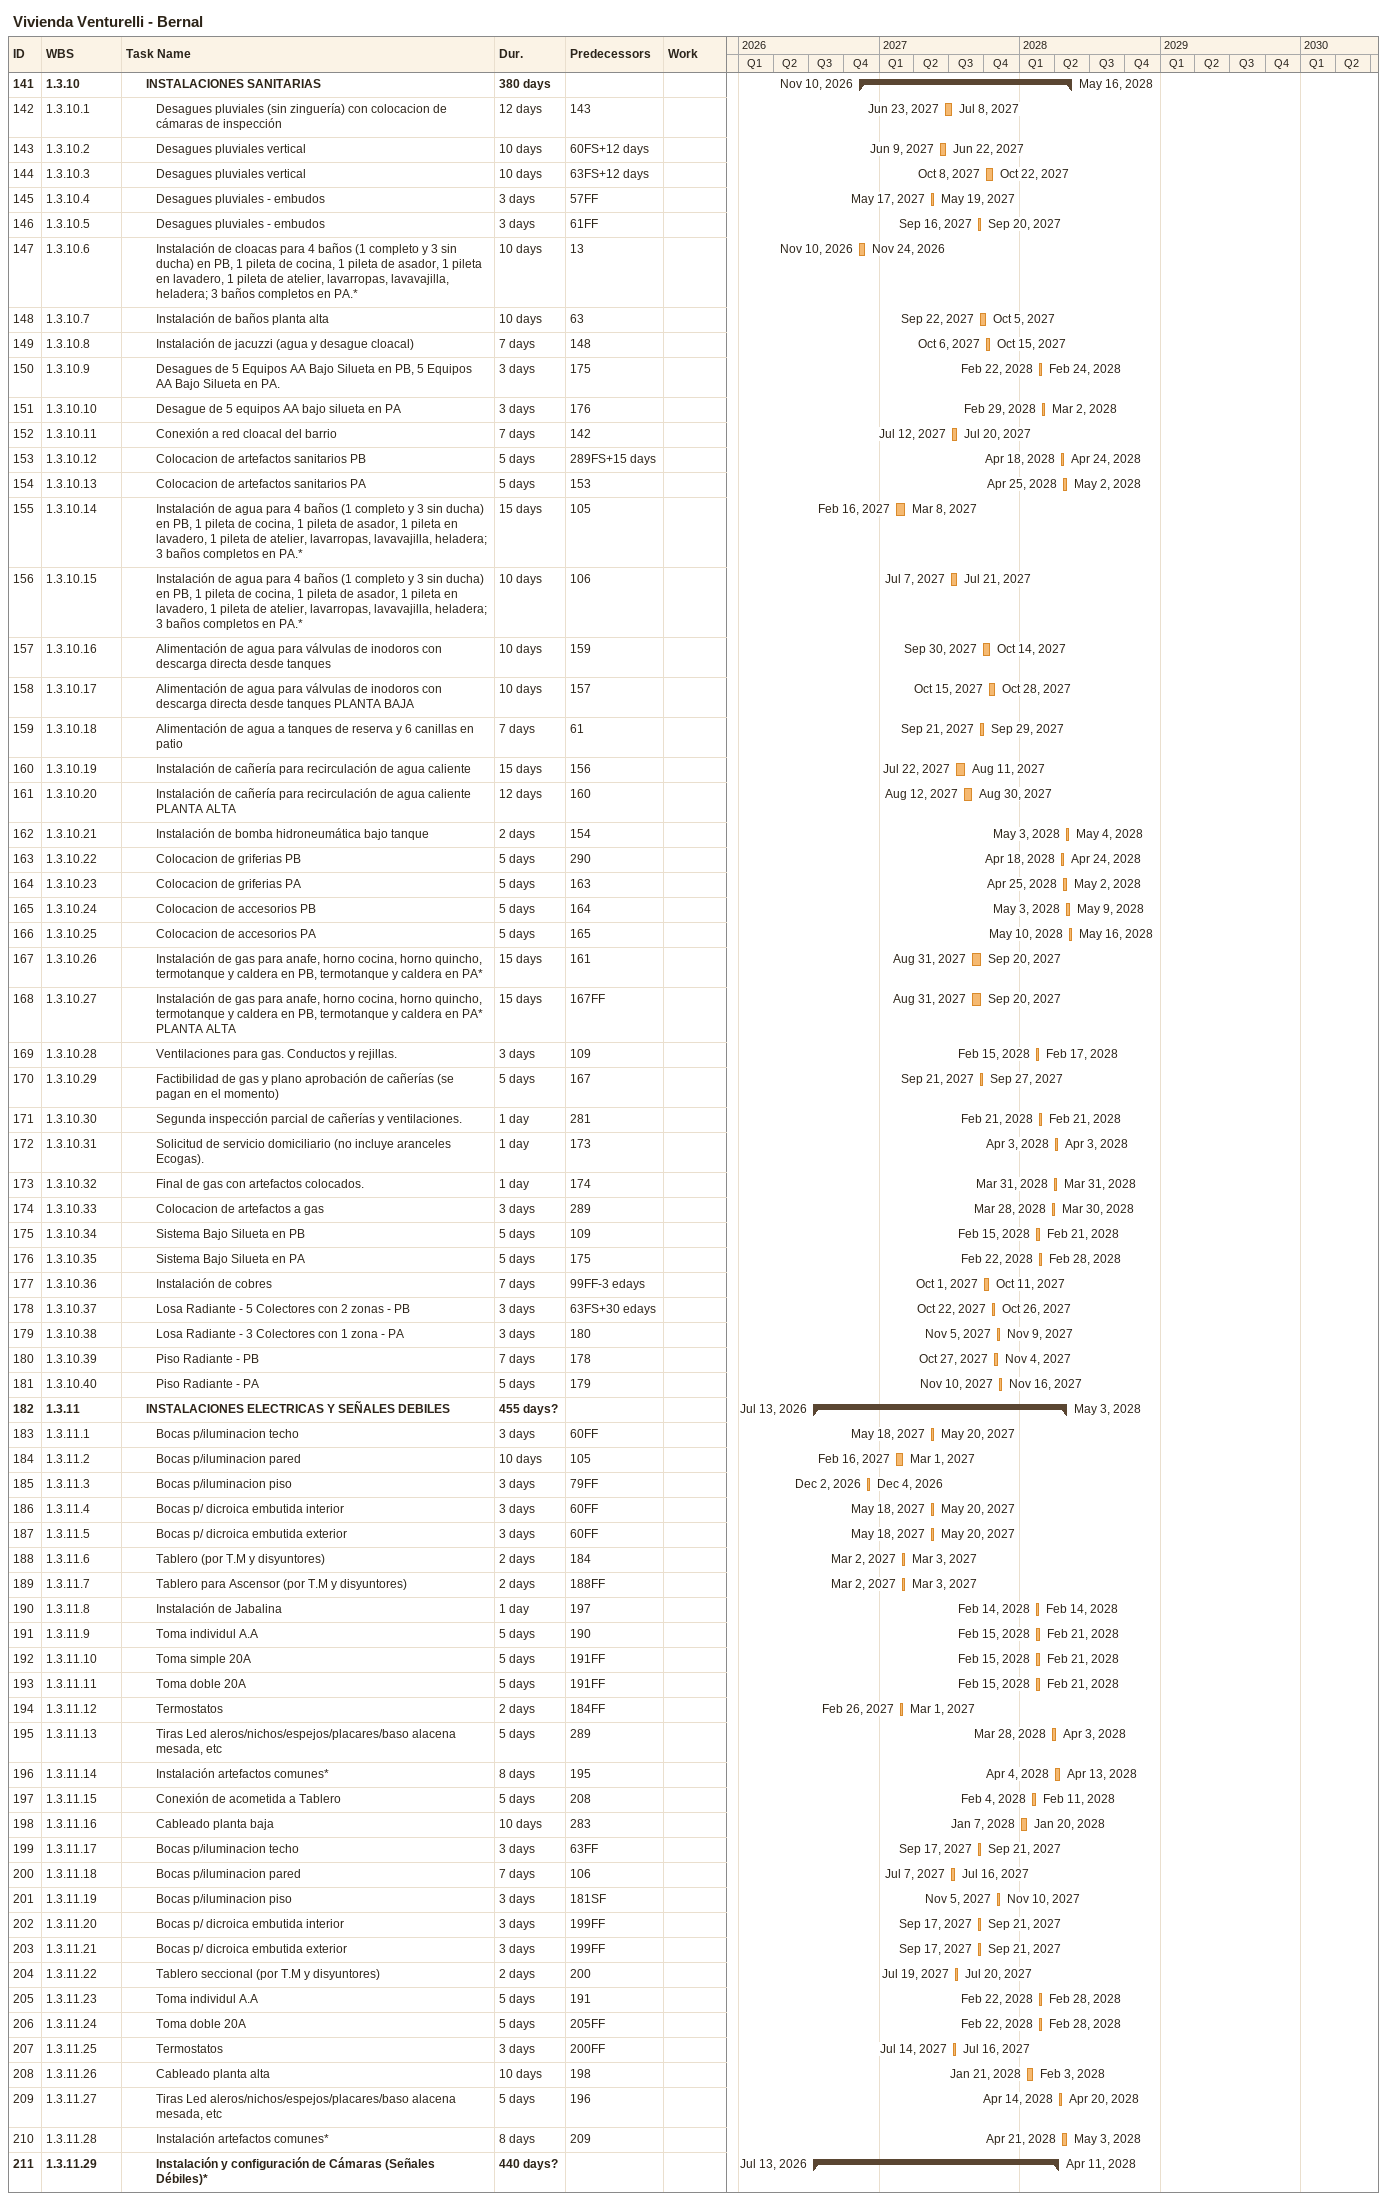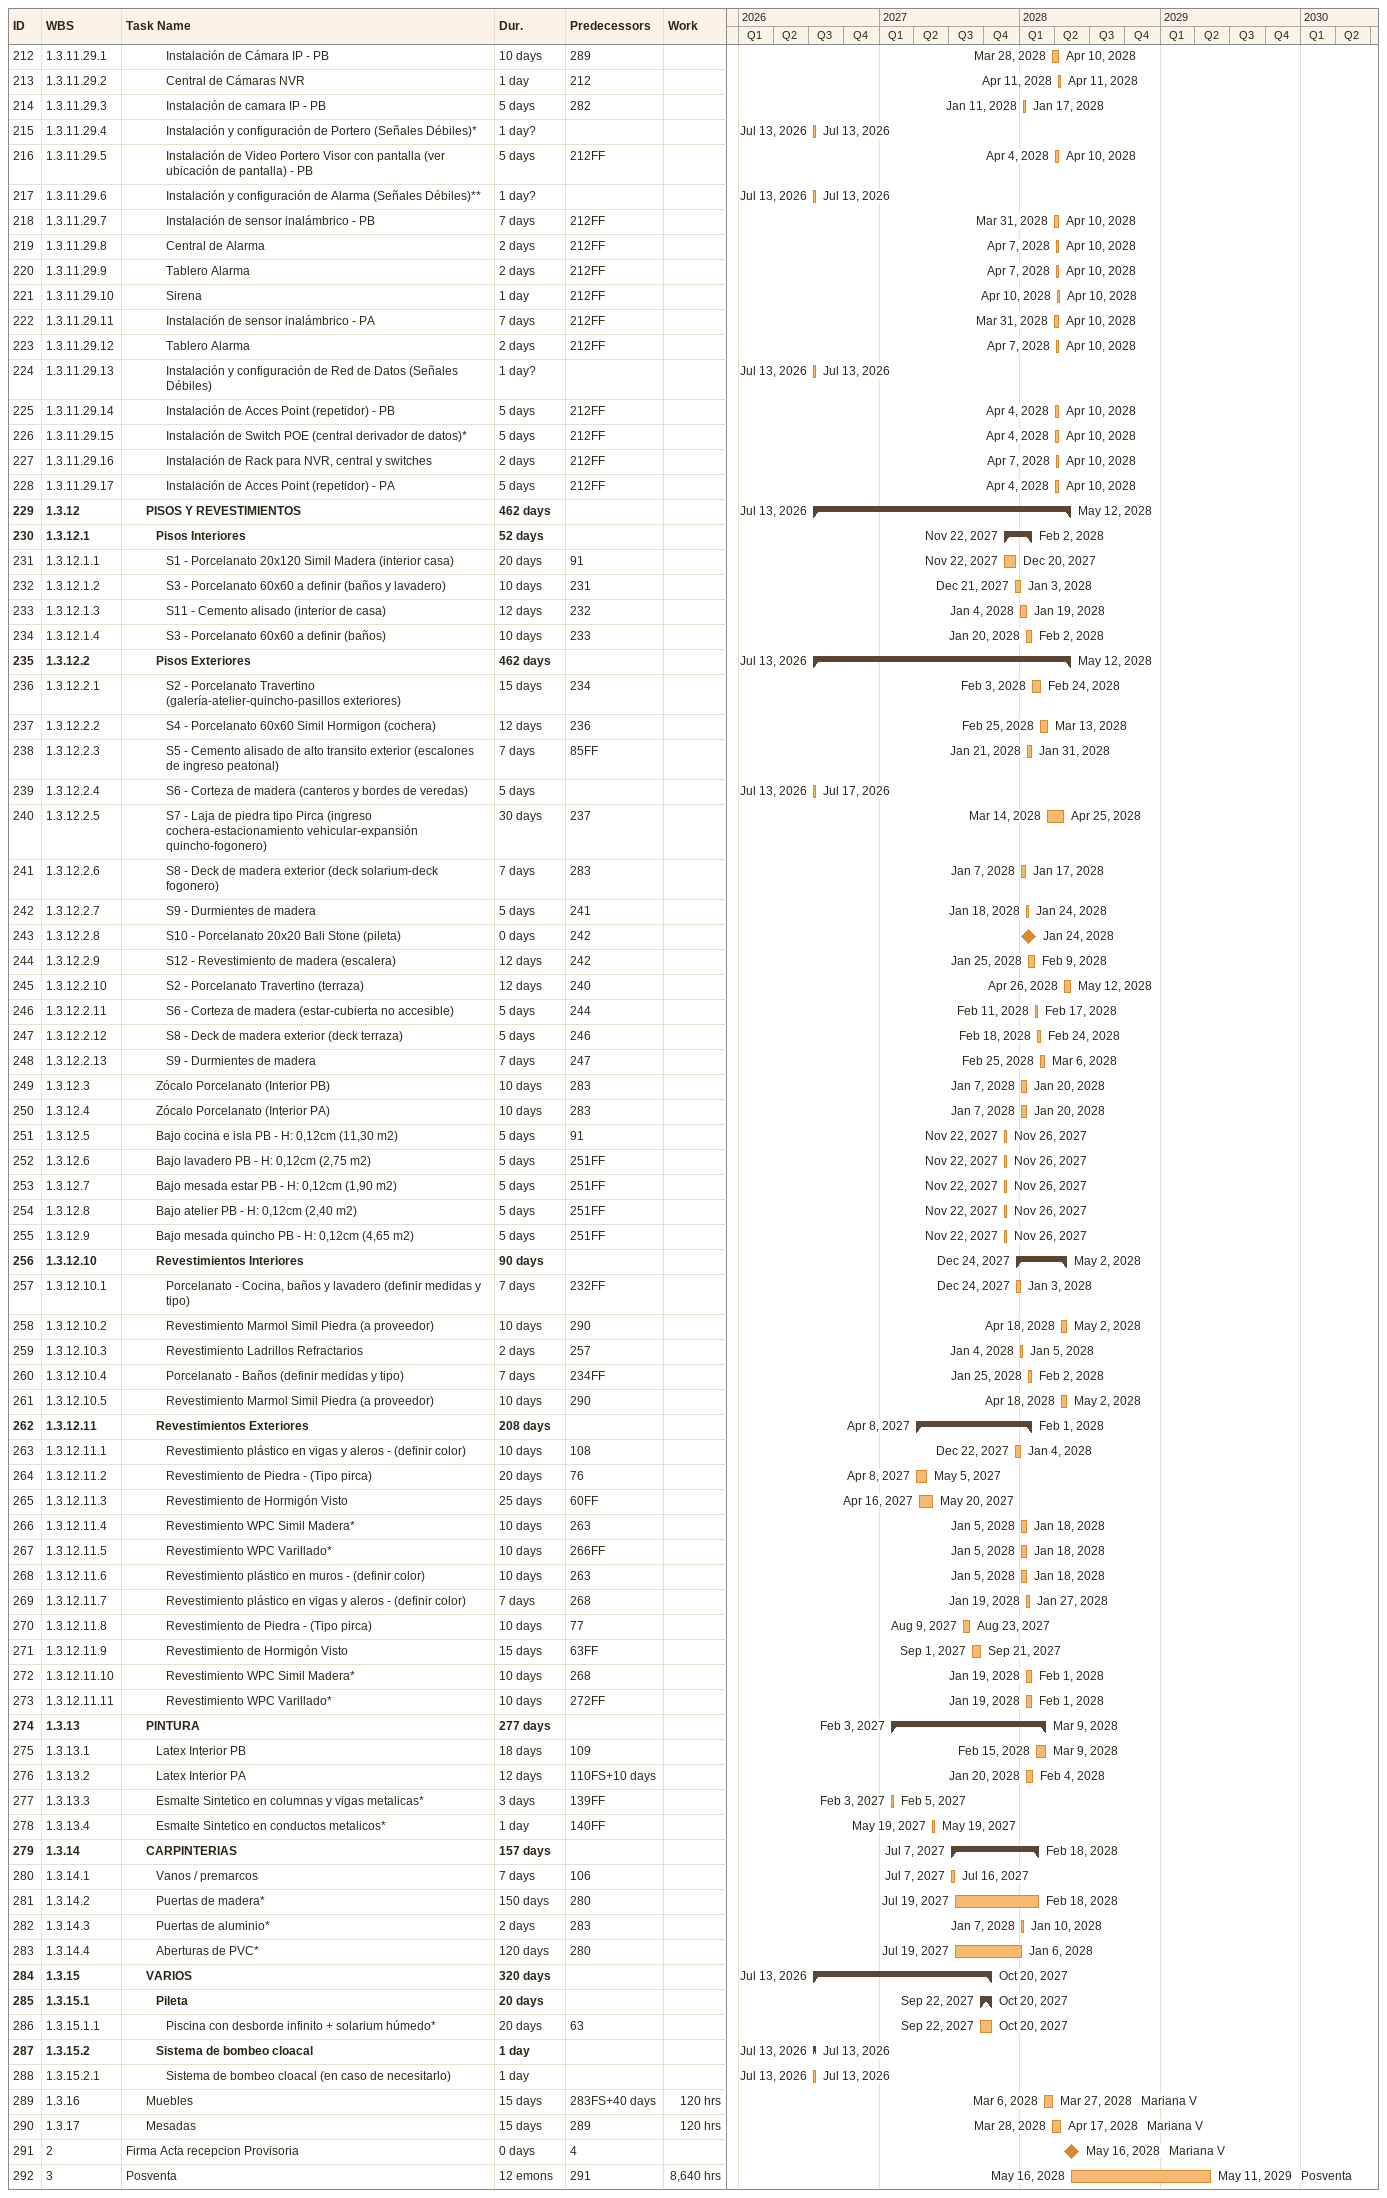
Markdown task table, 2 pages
Vivienda Venturelli - Bernal

| ID | WBS | Task | Duration | Start | Finish | Predecessors | Resources | Work (h) |
|---|---|---|---|---|---|---|---|---|
| 141 | 1.3.10 | **INSTALACIONES SANITARIAS** | 380d | 2026-11-10 | 2028-05-16 |  |  |  |
| 142 | 1.3.10.1 | Desagues pluviales (sin zinguería) con colocacion de cámaras de inspección | 12d | 2027-06-23 | 2027-07-08 | 143 |  |  |
| 143 | 1.3.10.2 | Desagues pluviales vertical | 10d | 2027-06-09 | 2027-06-22 | 60FS+12d |  |  |
| 144 | 1.3.10.3 | Desagues pluviales vertical | 10d | 2027-10-08 | 2027-10-22 | 63FS+12d |  |  |
| 145 | 1.3.10.4 | Desagues pluviales - embudos | 3d | 2027-05-17 | 2027-05-19 | 57FF |  |  |
| 146 | 1.3.10.5 | Desagues pluviales - embudos | 3d | 2027-09-16 | 2027-09-20 | 61FF |  |  |
| 147 | 1.3.10.6 | Instalación de cloacas para 4 baños (1 completo y 3 sin ducha) en PB, 1 pileta de cocina, 1 pileta de asador, 1 pileta en lavadero, 1 pileta de atelier, lavarropas, lavavajilla, heladera; 3 baños completos en PA.* | 10d | 2026-11-10 | 2026-11-24 | 13 |  |  |
| 148 | 1.3.10.7 | Instalación de baños planta alta | 10d | 2027-09-22 | 2027-10-05 | 63 |  |  |
| 149 | 1.3.10.8 | Instalación de jacuzzi (agua y desague cloacal) | 7d | 2027-10-06 | 2027-10-15 | 148 |  |  |
| 150 | 1.3.10.9 | Desagues de 5 Equipos AA Bajo Silueta en PB, 5 Equipos AA Bajo Silueta en PA. | 3d | 2028-02-22 | 2028-02-24 | 175 |  |  |
| 151 | 1.3.10.10 | Desague de 5 equipos AA bajo silueta en PA | 3d | 2028-02-29 | 2028-03-02 | 176 |  |  |
| 152 | 1.3.10.11 | Conexión a red cloacal del barrio | 7d | 2027-07-12 | 2027-07-20 | 142 |  |  |
| 153 | 1.3.10.12 | Colocacion de artefactos sanitarios PB | 5d | 2028-04-18 | 2028-04-24 | 289FS+15d |  |  |
| 154 | 1.3.10.13 | Colocacion de artefactos sanitarios PA | 5d | 2028-04-25 | 2028-05-02 | 153 |  |  |
| 155 | 1.3.10.14 | Instalación de agua para 4 baños (1 completo y 3 sin ducha) en PB, 1 pileta de cocina, 1 pileta de asador, 1 pileta en lavadero, 1 pileta de atelier, lavarropas, lavavajilla, heladera; 3 baños completos en PA.* | 15d | 2027-02-16 | 2027-03-08 | 105 |  |  |
| 156 | 1.3.10.15 | Instalación de agua para 4 baños (1 completo y 3 sin ducha) en PB, 1 pileta de cocina, 1 pileta de asador, 1 pileta en lavadero, 1 pileta de atelier, lavarropas, lavavajilla, heladera; 3 baños completos en PA.* | 10d | 2027-07-07 | 2027-07-21 | 106 |  |  |
| 157 | 1.3.10.16 | Alimentación de agua para válvulas de inodoros con descarga directa desde tanques | 10d | 2027-09-30 | 2027-10-14 | 159 |  |  |
| 158 | 1.3.10.17 | Alimentación de agua para válvulas de inodoros con descarga directa desde tanques PLANTA BAJA | 10d | 2027-10-15 | 2027-10-28 | 157 |  |  |
| 159 | 1.3.10.18 | Alimentación de agua a tanques de reserva y 6 canillas en patio | 7d | 2027-09-21 | 2027-09-29 | 61 |  |  |
| 160 | 1.3.10.19 | Instalación de cañería para recirculación de agua caliente | 15d | 2027-07-22 | 2027-08-11 | 156 |  |  |
| 161 | 1.3.10.20 | Instalación de cañería para recirculación de agua caliente PLANTA ALTA | 12d | 2027-08-12 | 2027-08-30 | 160 |  |  |
| 162 | 1.3.10.21 | Instalación de bomba hidroneumática bajo tanque | 2d | 2028-05-03 | 2028-05-04 | 154 |  |  |
| 163 | 1.3.10.22 | Colocacion de griferias PB | 5d | 2028-04-18 | 2028-04-24 | 290 |  |  |
| 164 | 1.3.10.23 | Colocacion de griferias PA | 5d | 2028-04-25 | 2028-05-02 | 163 |  |  |
| 165 | 1.3.10.24 | Colocacion de accesorios PB | 5d | 2028-05-03 | 2028-05-09 | 164 |  |  |
| 166 | 1.3.10.25 | Colocacion de accesorios PA | 5d | 2028-05-10 | 2028-05-16 | 165 |  |  |
| 167 | 1.3.10.26 | Instalación de gas para anafe, horno cocina, horno quincho, termotanque y caldera en PB, termotanque y caldera en PA* | 15d | 2027-08-31 | 2027-09-20 | 161 |  |  |
| 168 | 1.3.10.27 | Instalación de gas para anafe, horno cocina, horno quincho, termotanque y caldera en PB, termotanque y caldera en PA* PLANTA ALTA | 15d | 2027-08-31 | 2027-09-20 | 167FF |  |  |
| 169 | 1.3.10.28 | Ventilaciones para gas. Conductos y rejillas. | 3d | 2028-02-15 | 2028-02-17 | 109 |  |  |
| 170 | 1.3.10.29 | Factibilidad de gas y plano aprobación de cañerías (se pagan en el momento) | 5d | 2027-09-21 | 2027-09-27 | 167 |  |  |
| 171 | 1.3.10.30 | Segunda inspección parcial de cañerías y ventilaciones. | 1d | 2028-02-21 | 2028-02-21 | 281 |  |  |
| 172 | 1.3.10.31 | Solicitud de servicio domiciliario (no incluye aranceles Ecogas). | 1d | 2028-04-03 | 2028-04-03 | 173 |  |  |
| 173 | 1.3.10.32 | Final de gas con artefactos colocados. | 1d | 2028-03-31 | 2028-03-31 | 174 |  |  |
| 174 | 1.3.10.33 | Colocacion de artefactos a gas | 3d | 2028-03-28 | 2028-03-30 | 289 |  |  |
| 175 | 1.3.10.34 | Sistema Bajo Silueta en PB | 5d | 2028-02-15 | 2028-02-21 | 109 |  |  |
| 176 | 1.3.10.35 | Sistema Bajo Silueta en PA | 5d | 2028-02-22 | 2028-02-28 | 175 |  |  |
| 177 | 1.3.10.36 | Instalación de cobres | 7d | 2027-10-01 | 2027-10-11 | 99FF-3ed |  |  |
| 178 | 1.3.10.37 | Losa Radiante - 5 Colectores con 2 zonas - PB | 3d | 2027-10-22 | 2027-10-26 | 63FS+30ed |  |  |
| 179 | 1.3.10.38 | Losa Radiante - 3 Colectores con 1 zona - PA | 3d | 2027-11-05 | 2027-11-09 | 180 |  |  |
| 180 | 1.3.10.39 | Piso Radiante - PB | 7d | 2027-10-27 | 2027-11-04 | 178 |  |  |
| 181 | 1.3.10.40 | Piso Radiante - PA | 5d | 2027-11-10 | 2027-11-16 | 179 |  |  |
| 182 | 1.3.11 | **INSTALACIONES ELECTRICAS Y SEÑALES DEBILES** | 455d? | 2026-07-13 | 2028-05-03 |  |  |  |
| 183 | 1.3.11.1 | Bocas p/iluminacion techo | 3d | 2027-05-18 | 2027-05-20 | 60FF |  |  |
| 184 | 1.3.11.2 | Bocas p/iluminacion pared | 10d | 2027-02-16 | 2027-03-01 | 105 |  |  |
| 185 | 1.3.11.3 | Bocas p/iluminacion piso | 3d | 2026-12-02 | 2026-12-04 | 79FF |  |  |
| 186 | 1.3.11.4 | Bocas p/ dicroica embutida interior | 3d | 2027-05-18 | 2027-05-20 | 60FF |  |  |
| 187 | 1.3.11.5 | Bocas p/ dicroica embutida exterior | 3d | 2027-05-18 | 2027-05-20 | 60FF |  |  |
| 188 | 1.3.11.6 | Tablero (por T.M y disyuntores) | 2d | 2027-03-02 | 2027-03-03 | 184 |  |  |
| 189 | 1.3.11.7 | Tablero para Ascensor (por T.M y disyuntores) | 2d | 2027-03-02 | 2027-03-03 | 188FF |  |  |
| 190 | 1.3.11.8 | Instalación de Jabalina | 1d | 2028-02-14 | 2028-02-14 | 197 |  |  |
| 191 | 1.3.11.9 | Toma individul A.A | 5d | 2028-02-15 | 2028-02-21 | 190 |  |  |
| 192 | 1.3.11.10 | Toma simple 20A | 5d | 2028-02-15 | 2028-02-21 | 191FF |  |  |
| 193 | 1.3.11.11 | Toma doble 20A | 5d | 2028-02-15 | 2028-02-21 | 191FF |  |  |
| 194 | 1.3.11.12 | Termostatos | 2d | 2027-02-26 | 2027-03-01 | 184FF |  |  |
| 195 | 1.3.11.13 | Tiras Led aleros/nichos/espejos/placares/baso alacena mesada, etc | 5d | 2028-03-28 | 2028-04-03 | 289 |  |  |
| 196 | 1.3.11.14 | Instalación artefactos comunes* | 8d | 2028-04-04 | 2028-04-13 | 195 |  |  |
| 197 | 1.3.11.15 | Conexión de acometida a Tablero | 5d | 2028-02-04 | 2028-02-11 | 208 |  |  |
| 198 | 1.3.11.16 | Cableado planta baja | 10d | 2028-01-07 | 2028-01-20 | 283 |  |  |
| 199 | 1.3.11.17 | Bocas p/iluminacion techo | 3d | 2027-09-17 | 2027-09-21 | 63FF |  |  |
| 200 | 1.3.11.18 | Bocas p/iluminacion pared | 7d | 2027-07-07 | 2027-07-16 | 106 |  |  |
| 201 | 1.3.11.19 | Bocas p/iluminacion piso | 3d | 2027-11-05 | 2027-11-10 | 181SF |  |  |
| 202 | 1.3.11.20 | Bocas p/ dicroica embutida interior | 3d | 2027-09-17 | 2027-09-21 | 199FF |  |  |
| 203 | 1.3.11.21 | Bocas p/ dicroica embutida exterior | 3d | 2027-09-17 | 2027-09-21 | 199FF |  |  |
| 204 | 1.3.11.22 | Tablero seccional (por T.M y disyuntores) | 2d | 2027-07-19 | 2027-07-20 | 200 |  |  |
| 205 | 1.3.11.23 | Toma individul A.A | 5d | 2028-02-22 | 2028-02-28 | 191 |  |  |
| 206 | 1.3.11.24 | Toma doble 20A | 5d | 2028-02-22 | 2028-02-28 | 205FF |  |  |
| 207 | 1.3.11.25 | Termostatos | 3d | 2027-07-14 | 2027-07-16 | 200FF |  |  |
| 208 | 1.3.11.26 | Cableado planta alta | 10d | 2028-01-21 | 2028-02-03 | 198 |  |  |
| 209 | 1.3.11.27 | Tiras Led aleros/nichos/espejos/placares/baso alacena mesada, etc | 5d | 2028-04-14 | 2028-04-20 | 196 |  |  |
| 210 | 1.3.11.28 | Instalación artefactos comunes* | 8d | 2028-04-21 | 2028-05-03 | 209 |  |  |
| 211 | 1.3.11.29 | **Instalación y configuración de Cámaras (Señales Débiles)*** | 440d? | 2026-07-13 | 2028-04-11 |  |  |  |
| 212 | 1.3.11.29.1 | Instalación de Cámara IP - PB | 10d | 2028-03-28 | 2028-04-10 | 289 |  |  |
| 213 | 1.3.11.29.2 | Central de Cámaras NVR | 1d | 2028-04-11 | 2028-04-11 | 212 |  |  |
| 214 | 1.3.11.29.3 | Instalación de camara IP - PB | 5d | 2028-01-11 | 2028-01-17 | 282 |  |  |
| 215 | 1.3.11.29.4 | Instalación y configuración de Portero (Señales Débiles)* | 1d? | 2026-07-13 | 2026-07-13 |  |  |  |
| 216 | 1.3.11.29.5 | Instalación de Video Portero Visor con pantalla (ver ubicación de pantalla) - PB | 5d | 2028-04-04 | 2028-04-10 | 212FF |  |  |
| 217 | 1.3.11.29.6 | Instalación y configuración de Alarma (Señales Débiles)** | 1d? | 2026-07-13 | 2026-07-13 |  |  |  |
| 218 | 1.3.11.29.7 | Instalación de sensor inalámbrico - PB | 7d | 2028-03-31 | 2028-04-10 | 212FF |  |  |
| 219 | 1.3.11.29.8 | Central de Alarma | 2d | 2028-04-07 | 2028-04-10 | 212FF |  |  |
| 220 | 1.3.11.29.9 | Tablero Alarma | 2d | 2028-04-07 | 2028-04-10 | 212FF |  |  |
| 221 | 1.3.11.29.10 | Sirena | 1d | 2028-04-10 | 2028-04-10 | 212FF |  |  |
| 222 | 1.3.11.29.11 | Instalación de sensor inalámbrico - PA | 7d | 2028-03-31 | 2028-04-10 | 212FF |  |  |
| 223 | 1.3.11.29.12 | Tablero Alarma | 2d | 2028-04-07 | 2028-04-10 | 212FF |  |  |
| 224 | 1.3.11.29.13 | Instalación y configuración de Red de Datos (Señales Débiles) | 1d? | 2026-07-13 | 2026-07-13 |  |  |  |
| 225 | 1.3.11.29.14 | Instalación de Acces Point (repetidor) - PB | 5d | 2028-04-04 | 2028-04-10 | 212FF |  |  |
| 226 | 1.3.11.29.15 | Instalación de Switch POE (central derivador de datos)* | 5d | 2028-04-04 | 2028-04-10 | 212FF |  |  |
| 227 | 1.3.11.29.16 | Instalación de Rack para NVR, central y switches | 2d | 2028-04-07 | 2028-04-10 | 212FF |  |  |
| 228 | 1.3.11.29.17 | Instalación de Acces Point (repetidor) - PA | 5d | 2028-04-04 | 2028-04-10 | 212FF |  |  |
| 229 | 1.3.12 | **PISOS Y REVESTIMIENTOS** | 462d | 2026-07-13 | 2028-05-12 |  |  |  |
| 230 | 1.3.12.1 | **Pisos Interiores** | 52d | 2027-11-22 | 2028-02-02 |  |  |  |
| 231 | 1.3.12.1.1 | S1 - Porcelanato 20x120 Simil Madera (interior casa) | 20d | 2027-11-22 | 2027-12-20 | 91 |  |  |
| 232 | 1.3.12.1.2 | S3 - Porcelanato 60x60 a definir (baños y lavadero) | 10d | 2027-12-21 | 2028-01-03 | 231 |  |  |
| 233 | 1.3.12.1.3 | S11 - Cemento alisado (interior de casa) | 12d | 2028-01-04 | 2028-01-19 | 232 |  |  |
| 234 | 1.3.12.1.4 | S3 - Porcelanato 60x60 a definir (baños) | 10d | 2028-01-20 | 2028-02-02 | 233 |  |  |
| 235 | 1.3.12.2 | **Pisos Exteriores** | 462d | 2026-07-13 | 2028-05-12 |  |  |  |
| 236 | 1.3.12.2.1 | S2 - Porcelanato Travertino (galería-atelier-quincho-pasillos exteriores) | 15d | 2028-02-03 | 2028-02-24 | 234 |  |  |
| 237 | 1.3.12.2.2 | S4 - Porcelanato 60x60 Simil Hormigon (cochera) | 12d | 2028-02-25 | 2028-03-13 | 236 |  |  |
| 238 | 1.3.12.2.3 | S5 - Cemento alisado de alto transito exterior (escalones de ingreso peatonal) | 7d | 2028-01-21 | 2028-01-31 | 85FF |  |  |
| 239 | 1.3.12.2.4 | S6 - Corteza de madera (canteros y bordes de veredas) | 5d | 2026-07-13 | 2026-07-17 |  |  |  |
| 240 | 1.3.12.2.5 | S7 - Laja de piedra tipo Pirca (ingreso cochera-estacionamiento vehicular-expansión quincho-fogonero) | 30d | 2028-03-14 | 2028-04-25 | 237 |  |  |
| 241 | 1.3.12.2.6 | S8 - Deck de madera exterior (deck solarium-deck fogonero) | 7d | 2028-01-07 | 2028-01-17 | 283 |  |  |
| 242 | 1.3.12.2.7 | S9 - Durmientes de madera | 5d | 2028-01-18 | 2028-01-24 | 241 |  |  |
| 243 | 1.3.12.2.8 | S10 - Porcelanato 20x20 Bali Stone (pileta) | 0d | 2028-01-24 | 2028-01-24 | 242 |  |  |
| 244 | 1.3.12.2.9 | S12 - Revestimiento de madera (escalera) | 12d | 2028-01-25 | 2028-02-09 | 242 |  |  |
| 245 | 1.3.12.2.10 | S2 - Porcelanato Travertino (terraza) | 12d | 2028-04-26 | 2028-05-12 | 240 |  |  |
| 246 | 1.3.12.2.11 | S6 - Corteza de madera (estar-cubierta no accesible) | 5d | 2028-02-11 | 2028-02-17 | 244 |  |  |
| 247 | 1.3.12.2.12 | S8 - Deck de madera exterior (deck terraza) | 5d | 2028-02-18 | 2028-02-24 | 246 |  |  |
| 248 | 1.3.12.2.13 | S9 - Durmientes de madera | 7d | 2028-02-25 | 2028-03-06 | 247 |  |  |
| 249 | 1.3.12.3 | Zócalo Porcelanato (Interior PB) | 10d | 2028-01-07 | 2028-01-20 | 283 |  |  |
| 250 | 1.3.12.4 | Zócalo Porcelanato (Interior PA) | 10d | 2028-01-07 | 2028-01-20 | 283 |  |  |
| 251 | 1.3.12.5 | Bajo cocina e isla PB - H: 0,12cm (11,30 m2) | 5d | 2027-11-22 | 2027-11-26 | 91 |  |  |
| 252 | 1.3.12.6 | Bajo lavadero PB - H: 0,12cm (2,75 m2) | 5d | 2027-11-22 | 2027-11-26 | 251FF |  |  |
| 253 | 1.3.12.7 | Bajo mesada estar PB - H: 0,12cm (1,90 m2) | 5d | 2027-11-22 | 2027-11-26 | 251FF |  |  |
| 254 | 1.3.12.8 | Bajo atelier PB - H: 0,12cm (2,40 m2) | 5d | 2027-11-22 | 2027-11-26 | 251FF |  |  |
| 255 | 1.3.12.9 | Bajo mesada quincho PB - H: 0,12cm (4,65 m2) | 5d | 2027-11-22 | 2027-11-26 | 251FF |  |  |
| 256 | 1.3.12.10 | **Revestimientos Interiores** | 90d | 2027-12-24 | 2028-05-02 |  |  |  |
| 257 | 1.3.12.10.1 | Porcelanato - Cocina, baños y lavadero (definir medidas y tipo) | 7d | 2027-12-24 | 2028-01-03 | 232FF |  |  |
| 258 | 1.3.12.10.2 | Revestimiento Marmol Simil Piedra (a proveedor) | 10d | 2028-04-18 | 2028-05-02 | 290 |  |  |
| 259 | 1.3.12.10.3 | Revestimiento Ladrillos Refractarios | 2d | 2028-01-04 | 2028-01-05 | 257 |  |  |
| 260 | 1.3.12.10.4 | Porcelanato - Baños (definir medidas y tipo) | 7d | 2028-01-25 | 2028-02-02 | 234FF |  |  |
| 261 | 1.3.12.10.5 | Revestimiento Marmol Simil Piedra (a proveedor) | 10d | 2028-04-18 | 2028-05-02 | 290 |  |  |
| 262 | 1.3.12.11 | **Revestimientos Exteriores** | 208d | 2027-04-08 | 2028-02-01 |  |  |  |
| 263 | 1.3.12.11.1 | Revestimiento plástico en vigas y aleros - (definir color) | 10d | 2027-12-22 | 2028-01-04 | 108 |  |  |
| 264 | 1.3.12.11.2 | Revestimiento de Piedra - (Tipo pirca) | 20d | 2027-04-08 | 2027-05-05 | 76 |  |  |
| 265 | 1.3.12.11.3 | Revestimiento de Hormigón Visto | 25d | 2027-04-16 | 2027-05-20 | 60FF |  |  |
| 266 | 1.3.12.11.4 | Revestimiento WPC Simil Madera* | 10d | 2028-01-05 | 2028-01-18 | 263 |  |  |
| 267 | 1.3.12.11.5 | Revestimiento WPC Varillado* | 10d | 2028-01-05 | 2028-01-18 | 266FF |  |  |
| 268 | 1.3.12.11.6 | Revestimiento plástico en muros - (definir color) | 10d | 2028-01-05 | 2028-01-18 | 263 |  |  |
| 269 | 1.3.12.11.7 | Revestimiento plástico en vigas y aleros - (definir color) | 7d | 2028-01-19 | 2028-01-27 | 268 |  |  |
| 270 | 1.3.12.11.8 | Revestimiento de Piedra - (Tipo pirca) | 10d | 2027-08-09 | 2027-08-23 | 77 |  |  |
| 271 | 1.3.12.11.9 | Revestimiento de Hormigón Visto | 15d | 2027-09-01 | 2027-09-21 | 63FF |  |  |
| 272 | 1.3.12.11.10 | Revestimiento WPC Simil Madera* | 10d | 2028-01-19 | 2028-02-01 | 268 |  |  |
| 273 | 1.3.12.11.11 | Revestimiento WPC Varillado* | 10d | 2028-01-19 | 2028-02-01 | 272FF |  |  |
| 274 | 1.3.13 | **PINTURA** | 277d | 2027-02-03 | 2028-03-09 |  |  |  |
| 275 | 1.3.13.1 | Latex Interior PB | 18d | 2028-02-15 | 2028-03-09 | 109 |  |  |
| 276 | 1.3.13.2 | Latex Interior PA | 12d | 2028-01-20 | 2028-02-04 | 110FS+10d |  |  |
| 277 | 1.3.13.3 | Esmalte Sintetico en columnas y vigas metalicas* | 3d | 2027-02-03 | 2027-02-05 | 139FF |  |  |
| 278 | 1.3.13.4 | Esmalte Sintetico en conductos metalicos* | 1d | 2027-05-19 | 2027-05-19 | 140FF |  |  |
| 279 | 1.3.14 | **CARPINTERIAS** | 157d | 2027-07-07 | 2028-02-18 |  |  |  |
| 280 | 1.3.14.1 | Vanos / premarcos | 7d | 2027-07-07 | 2027-07-16 | 106 |  |  |
| 281 | 1.3.14.2 | Puertas de madera* | 150d | 2027-07-19 | 2028-02-18 | 280 |  |  |
| 282 | 1.3.14.3 | Puertas de aluminio* | 2d | 2028-01-07 | 2028-01-10 | 283 |  |  |
| 283 | 1.3.14.4 | Aberturas de PVC* | 120d | 2027-07-19 | 2028-01-06 | 280 |  |  |
| 284 | 1.3.15 | **VARIOS** | 320d | 2026-07-13 | 2027-10-20 |  |  |  |
| 285 | 1.3.15.1 | **Pileta** | 20d | 2027-09-22 | 2027-10-20 |  |  |  |
| 286 | 1.3.15.1.1 | Piscina con desborde infinito + solarium húmedo* | 20d | 2027-09-22 | 2027-10-20 | 63 |  |  |
| 287 | 1.3.15.2 | **Sistema de bombeo cloacal** | 1d | 2026-07-13 | 2026-07-13 |  |  |  |
| 288 | 1.3.15.2.1 | Sistema de bombeo cloacal (en caso de necesitarlo) | 1d | 2026-07-13 | 2026-07-13 |  |  |  |
| 289 | 1.3.16 | Muebles | 15d | 2028-03-06 | 2028-03-27 | 283FS+40d | Mariana V | 120 |
| 290 | 1.3.17 | Mesadas | 15d | 2028-03-28 | 2028-04-17 | 289 | Mariana V | 120 |
| 291 | 2 | Firma Acta recepcion Provisoria | 0d | 2028-05-16 | 2028-05-16 | 4 | Mariana V |  |
| 292 | 3 | Posventa | 12emo | 2028-05-16 | 2029-05-11 | 291 | Posventa | 8640 |
